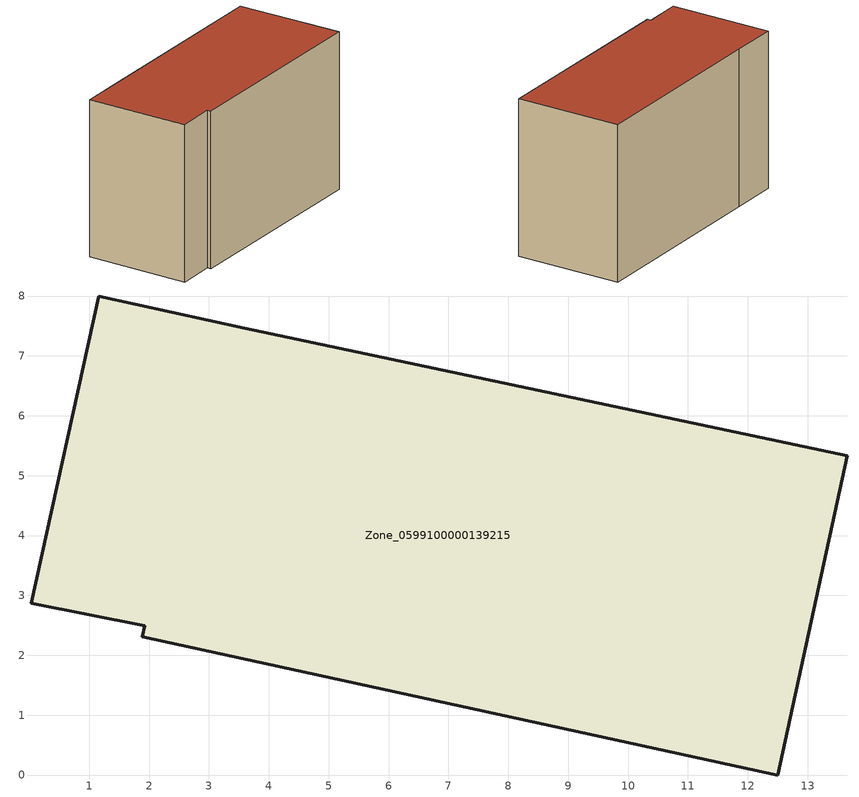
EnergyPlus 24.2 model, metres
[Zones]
Zone_0599100000139215
 floor ground (C_G): 3.6,7.46 13.66,5.33 12.5,0 1.89,2.31 1.93,2.5 0.03,2.87 1.16,8 z0
 wall outside (C_F): 1.89,2.31 12.5,0 13.66,5.33 3.6,7.46 1.16,8 0.03,2.87 1.93,2.5 1.89,2.31 z0:7.93
 roof outside (C_R): 1.16,8 0.03,2.87 1.93,2.5 1.89,2.31 12.5,0 13.66,5.33 3.6,7.46 z7.93
[BUILDING]
Pand.0599100000139215: North Axis=0; Terrain=City; Loads Convergence Tolerance Value=0.04; Temperature Convergence Tolerance Value=0.4; Solar Distribution=FullExterior; Maximum Number of Warmup Days=25; Minimum Number of Warmup Days=1
[Site:Location]
Rotterdam.The.Hague.AP_ZH_NLD Design_Conditions: Latitude=51.96; Longitude=4.45; Time Zone=1; Elevation=-4.5
[SITE:GROUNDTEMPERATURE:BUILDINGSURFACE]
18, 18, 18, 18, 18, 18, 18, 18, 18, 18, 18, 18
[MATERIAL] Thermal Absorptance=0.9; Solar Absorptance=0.7; Visible Absorptance=0.7
Name | Roughness | Thickness | Conductivity | Density | Specific Heat
G.TI.1975-1991 | MediumSmooth | 0.15 | 0.288461 | 540 | 1210
F.TI.1975-1991 | Rough | 0.3 | 0.230769 | 1920 | 840
R.TI.1975-1991 | MediumRough | 0.2 | 0.153846 | 1500 | 1000
[CONSTRUCTION]
C_G: G.TI.1975-1991
C_F: F.TI.1975-1991
C_R: R.TI.1975-1991
[ZONE]
Zone_0599100000139215: Type=1; Multiplier=1; Ceiling Height=Autocalculate; Volume=Autocalculate; Floor Area=autocalculate; Part of Total Floor Area=Yes
[ZONEINFILTRATION:DESIGNFLOWRATE]
Infil_Zone_0599100000139215: Zone or ZoneList or Space or SpaceList=Zone_0599100000139215; Schedule=AlwaysOn; Design Flow Rate Calculation Method=Flow/Area; Flow Rate per Floor Area=0.003; Constant Term Coefficient=1; Temperature Term Coefficient=0; Velocity Term Coefficient=0; Velocity Squared Term Coefficient=0
[HVACTEMPLATE:ZONE:IDEALLOADSAIRSYSTEM]
Zone_0599100000139215: Maximum Heating Supply Air Temperature=50; Minimum Cooling Supply Air Temperature=13; Maximum Heating Supply Air Humidity Ratio=0.0156; Minimum Cooling Supply Air Humidity Ratio=0.0077; Heating Limit=NoLimit; Cooling Limit=NoLimit; Dehumidification Control Type=ConstantSensibleHeatRatio; Cooling Sensible Heat Ratio=0.7; Dehumidification Setpoint=60; Humidification Control Type=None; Humidification Setpoint=30; Outdoor Air Method=None; Outdoor Air Flow Rate per Person=0.00944; Outdoor Air Flow Rate per Zone Floor Area=0; Outdoor Air Flow Rate per Zone=0; Demand Controlled Ventilation Type=None; Outdoor Air Economizer Type=NoEconomizer; Heat Recovery Type=None; Sensible Heat Recovery Effectiveness=0.7; Latent Heat Recovery Effectiveness=0.65
[ZONECONTROL:THERMOSTAT]
ThermostatControl_Zone_0599100000139215: Zone or ZoneList=Zone_0599100000139215; Control Type Schedule=DualSetpointControlType; Control 1=Thermostat_Zone_0599100000139215; Temperature Difference Between Cutout And Setpoint=0
[THERMOSTATSETPOINT:DUALSETPOINT]
Thermostat_Zone_0599100000139215: Heating Setpoint Temperature Schedule=HeatingSetpoint_Zone_0599100000139215; Cooling Setpoint Temperature Schedule=CoolingSetpoint_Zone_0599100000139215
[SCHEDULE:COMPACT]
HeatingSetpoint_Zone_0599100000139215: Through: 12/31, For: AllDays, Until: 24:00, 21
CoolingSetpoint_Zone_0599100000139215: Through: 12/31, For: AllDays, Until: 24:00, 24
DualSetpointControlType: Through: 12/31, For: AllDays, Until: 24:00, 4
AlwaysOn: Through: 12/31, For: AllDays, Until: 24:00, 1
